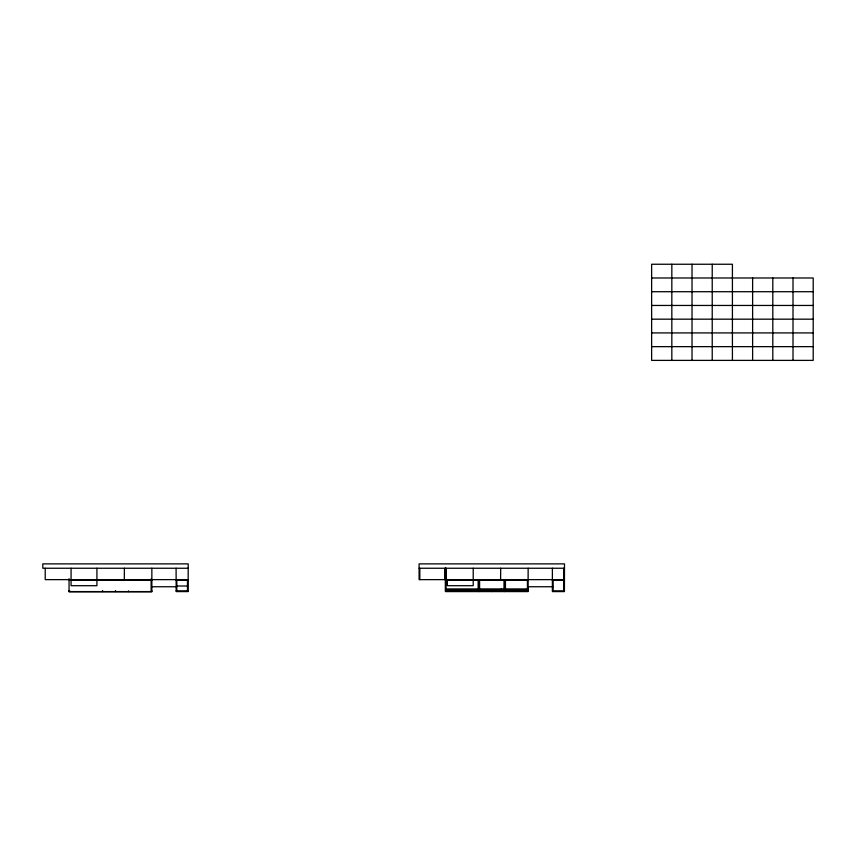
<?xml version="1.0" encoding="UTF-8"?>
<svg xmlns="http://www.w3.org/2000/svg" width="856" height="856" viewBox="0 0 856 856"><rect width="100%" height="100%" fill="white"/><g stroke="black" fill="none" stroke-linecap="round" stroke-linejoin="round"><path stroke-width="1.28" d="M651.63 277.986L813.2 277.986L813.2 360.387L651.63 360.387L651.63 264.247L732.415 264.247L732.415 360.387M651.63 291.714L813.2 291.714M651.63 305.453L813.2 305.453M651.63 319.181L813.2 319.181M651.63 332.92L813.2 332.92M651.63 346.648L813.2 346.648M188.213 568.245L42.8 568.245L42.8 563.879L188.213 563.879L188.127 591.592L176.176 591.592L176.09 568.245M419.098 568.245L564.5 568.245M188.213 579.63L45.218 579.63L45.218 568.245M445.345 579.63L419.098 579.63L419.098 563.879L564.5 563.879L564.425 591.592L552.462 591.592L552.462 590.865M445.751 568.245L445.751 579.63L564.5 579.63M96.846 580.357L71.155 580.357L71.155 579.63M151.78 580.357L138.201 580.357L138.201 579.63M188.127 580.357L176.176 580.357L176.176 579.63M473.133 580.357L445.837 580.357L445.837 579.63M528.066 580.357L514.499 580.357L514.499 579.63M564.425 580.357L552.462 580.357L552.462 579.63M176.818 586.018L187.485 586.018M151.854 586.745L176.529 586.745M528.152 586.745L552.816 586.745M446.072 588.928L478.151 588.928M479.595 588.928L528.152 588.928M446.072 589.656L478.151 589.656M479.595 589.656L504.002 589.656M505.447 589.656L527.424 589.656M69.058 590.865L69.785 590.865M151.854 590.865L151.127 590.865L151.127 578.891M176.09 590.865L188.213 590.865M528.152 590.865L445.345 590.865L445.345 568.245M564.5 590.865L552.388 590.865L552.388 568.245M128.347 591.592L115.581 591.592L115.581 590.865M151.78 591.592L128.507 591.592L128.507 590.865M793.009 277.986L793.009 360.387M772.808 277.986L772.808 360.387M752.617 277.986L752.617 360.387M712.224 264.247L712.224 360.387M692.023 264.247L692.023 360.387M671.832 264.247L671.832 360.387M563.772 568.245L563.772 590.865M553.115 580.218L553.115 590.865M528.152 568.245L528.066 591.592L504.805 591.592L504.805 590.865M527.424 580.218L527.424 590.865M514.338 579.63L514.338 580.357L500.771 580.357L500.771 579.63M505.447 580.218L505.447 590.865M504.719 580.218L504.644 591.592L491.879 591.592L491.879 590.865M504.002 580.218L504.002 590.865M501.327 588.928L501.327 589.656M500.685 568.245L500.6 580.357L487.032 580.357L487.032 579.63M491.719 590.865L491.719 591.592L478.953 591.592L478.953 590.865M486.871 579.63L486.871 580.357L473.304 580.357L473.304 579.63M479.595 580.218L479.595 590.865M478.879 580.218L478.793 591.592L445.473 591.592L445.473 590.865M478.151 580.218L478.151 590.865M473.218 568.245L473.218 585.697L447.367 585.697L447.367 579.458M446.072 568.245L446.072 590.865M444.949 568.245L444.949 579.63M419.825 568.245L419.825 579.63M187.485 580.218L187.485 590.865M176.818 580.218L176.818 590.865M151.854 568.245L151.854 591.753L69.058 591.753L69.058 578.688M138.041 579.63L138.041 580.357L124.473 580.357L124.473 579.63M124.388 568.245L124.313 580.357L110.734 580.357L110.734 579.63M115.421 590.865L115.421 591.592L102.656 591.592L102.656 590.865M110.574 579.63L110.574 580.357L97.006 580.357L97.006 579.63M102.495 590.865L102.495 591.592L69.176 591.592L69.176 590.865M96.921 568.245L96.921 585.697L71.069 585.697L71.069 568.245"/></g></svg>
